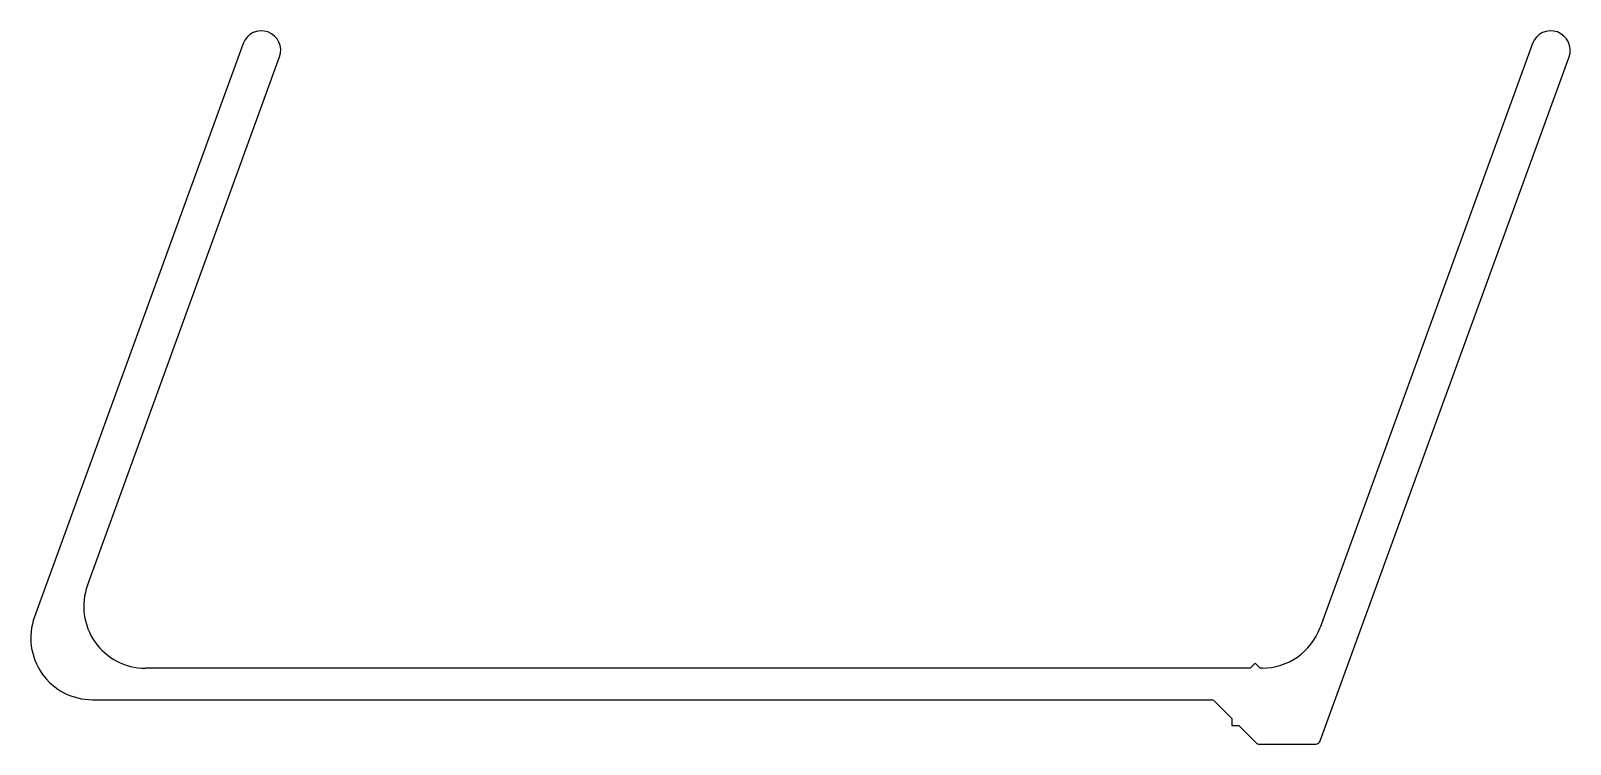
# Model space of a CAD drawing. Extents: x -34.2 to 45, y 0.3 to 37.
import ezdxf

# ---------------------------------------------------------------- set-up
doc = ezdxf.new("R2010")
doc.units = 0
doc.layers.get('0').update_dxf_attribs({"linetype": 'CONTINUOUS'})

msp = doc.modelspace()

# ---------------------------------------------------------------- linework, layer by layer
at = {"color": 7}
for p, q in [((-23.301, 36.315), (-34.036, 6.819)), ((43.085, 36.315), (32.151, 6.273)), ((-31.309, 8.445), (-21.415, 35.629)), ((32.162, 0.437), (44.971, 35.629)), ((28.559, 4.184), (-28.326, 4.184)), ((28.813, 4.438), (28.559, 4.184)), ((29.067, 4.184), (28.813, 4.438)), ((29.167, 4.184), (29.067, 4.184)), ((-31.053, 2.558), (26.537, 2.558)), ((26.714, 2.485), (27.604, 1.595)), ((27.604, 1.595), (27.604, 1.236)), ((27.604, 1.236), (27.964, 1.236)), ((27.964, 1.236), (28.854, 0.346)), ((29.031, 0.272), (31.927, 0.272))]:
    msp.add_line(p, q, dxfattribs=at)
for centre, radius, start, end in [((-22.358, 35.972), 1.003, 340, 160), ((44.028, 35.972), 1.003, 340, 160), ((-28.326, 7.359), 3.175, 160, 270), ((-31.053, 5.733), 3.175, 160, 270), ((29.167, 7.359), 3.175, 270, 340), ((26.537, 2.308), 0.25, 45, 90), ((29.031, 0.522), 0.25, 225, 270), ((31.927, 0.522), 0.25, 270, 340)]:
    msp.add_arc(centre, radius, start, end, dxfattribs=at)

doc.saveas('drawing.dxf')
